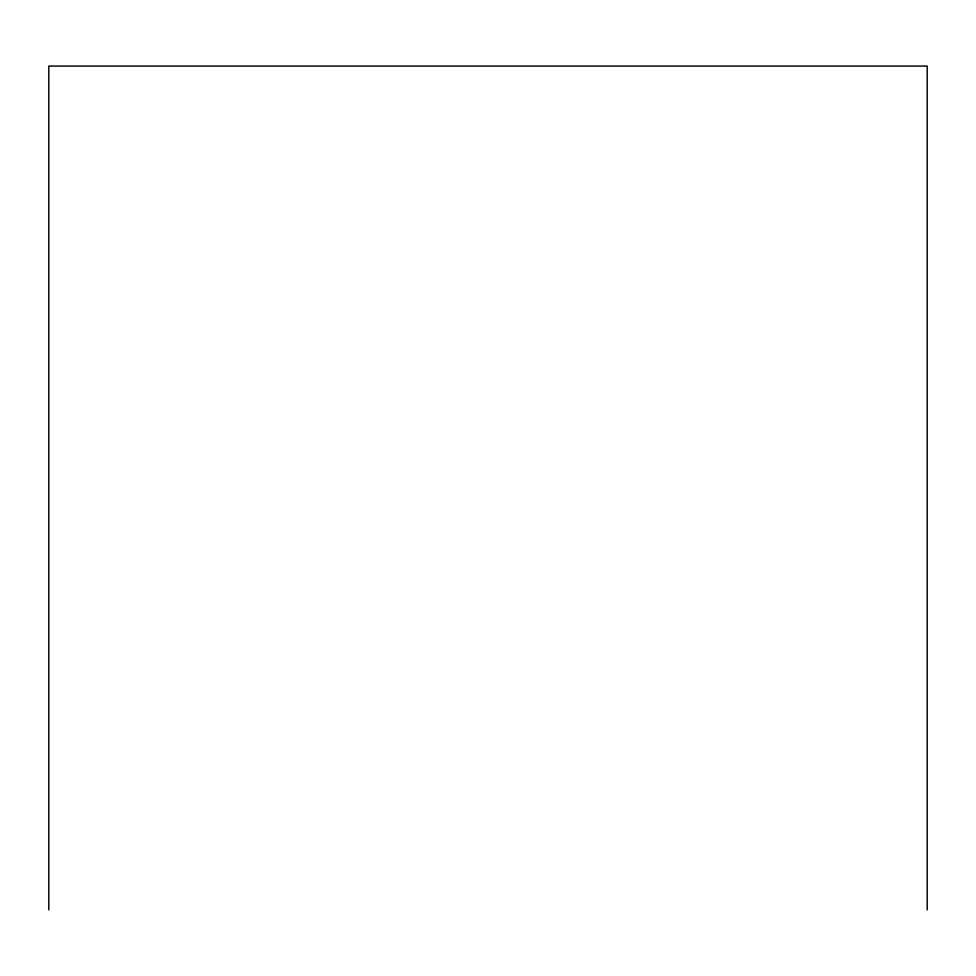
<?xml version="1.0" encoding="UTF-8"?>
<svg xmlns="http://www.w3.org/2000/svg" width="976" height="976" viewBox="0 0 976 976"><rect width="100%" height="100%" fill="white"/><g stroke="black" fill="none" stroke-linecap="round" stroke-linejoin="round"><path stroke-width="1.46" d="M927.2 909.925L927.2 66.075L48.8 66.075L48.8 909.925"/></g></svg>
